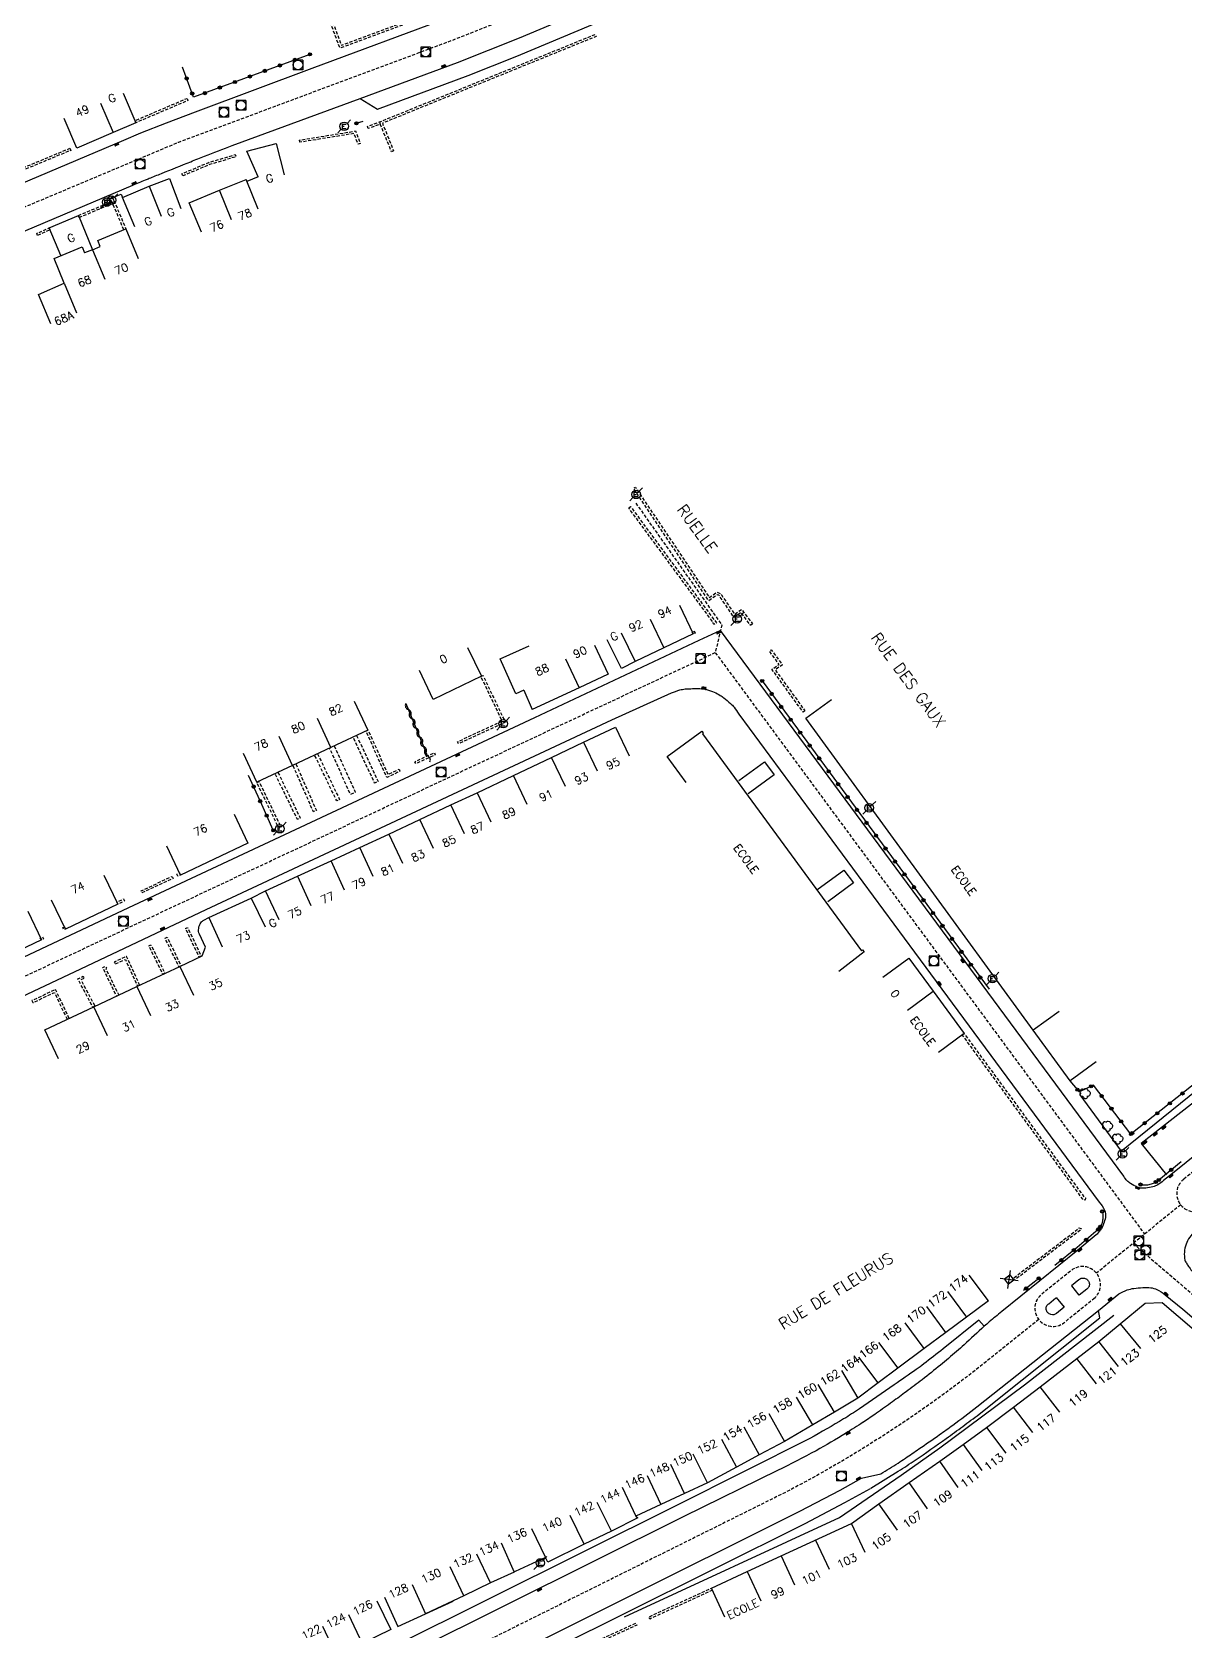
# Model space of a CAD drawing. Header units: millimetres. Extents: x 161000 to 162001, y 120999 to 122000.
# Drawn here: x 161499.4 to 161679.6, y 121520.2 to 121769.9 of the extents above; entities that cross this region are included whole.
import ezdxf
from ezdxf.enums import TextEntityAlignment as Align

# ---------------------------------------------------------------- set-up
doc = ezdxf.new("R2010")
doc.units = ezdxf.units.MM
doc.linetypes.add('DASHED', pattern=[0.75, 0.5, -0.25])
doc.layers.get('0').update_dxf_attribs({"linetype": 'CONTINUOUS'})
for name, color, linetype in [('W0001', 6, 'DASHED'), ('W0008', 7, 'CONTINUOUS'), ('W0017', 7, 'CONTINUOUS'), ('W0100', 7, 'CONTINUOUS'), ('W0112', 1, 'DASHED'), ('W0300', 7, 'CONTINUOUS'), ('W0310', 3, 'CONTINUOUS'), ('W0322', 7, 'CONTINUOUS'), ('W0400', 7, 'CONTINUOUS'), ('W0420', 7, 'CONTINUOUS'), ('W0471', 7, 'CONTINUOUS'), ('W0989', 7, 'CONTINUOUS'), ('W0991', 7, 'CONTINUOUS'), ('W1102', 7, 'CONTINUOUS')]:
    doc.layers.add(name, color=color, linetype=linetype)
doc.styles.get("Standard").update_dxf_attribs({"font": 'romans.shx', "width": 0.85})

# ---------------------------------------------------------------- blocks, each defined once
blk = doc.blocks.new('t991o')
at = {"color": 0, "linetype": 'Continuous'}
for p, q in [((-1, 1), (1, -1)), ((-1, -1), (1, 1))]:
    blk.add_line(p, q, dxfattribs=at)
blk = doc.blocks.new('t322o')
at = {"color": 0, "linetype": 'Continuous'}
for radius in [0.25, 0.15]:
    blk.add_circle((0, 0), radius, dxfattribs=at)
blk = doc.blocks.new('t310o')
at = {"color": 0, "linetype": 'Continuous'}
for centre, start, end in [((-0.5, 0.38), 216.8699, 323.1304), ((0.5, -0.37), 36.8699, 143.1303)]:
    blk.add_arc(centre, 0.625, start, end, dxfattribs=at)
blk = doc.blocks.new('T400')
for p, q in [((-0.15, 0.3), (0.15, 0.3)), ((-0.15, -0.25), (-0.15, 0.3)), ((-0.15, 0.15), (0.15, 0.15)), ((-0.15, 0), (0.15, 0)), ((0.15, 0.3), (0.15, -0.25)), ((-0.15, -0.15), (0.15, -0.15)), ((-0.15, -0.25), (-0.15, -0.3)), ((-0.15, -0.3), (0.15, -0.3)), ((0.15, -0.3), (0.15, -0.25))]:
    blk.add_line(p, q)
blk = doc.blocks.new('T420')
for p, q in [((0.75, 0.75), (-0.75, 0.75)), ((-0.75, 0.75), (-0.75, -0.75)), ((0.75, 0.75), (0.75, -0.75)), ((0.75, -0.75), (-0.75, -0.75))]:
    blk.add_line(p, q)
blk.add_ellipse((0, 0), major_axis=(-0.53, 0.53), ratio=1, start_param=3.926991, end_param=10.210176)
blk = doc.blocks.new('T471')
for p, q in [((-0.333334, 0.333334), (-0.333334, -0.333334)), ((-0.333334, 0.333334), (0.333334, 0.333334)), ((-0.333334, 0), (0, 0)), ((0.500001, 0.500001), (1.000002, 1.000002)), ((-0.500001, -0.500001), (-1.000002, -1.000002)), ((-0.333334, -0.333334), (0.333334, -0.333334))]:
    blk.add_line(p, q)
blk.add_ellipse((0, 0), major_axis=(0.471405, 0.471405), ratio=1, start_param=5.4977871438, end_param=11.780972451)
blk = doc.blocks.new('T300')
for p, q in [((-0.8, 0.51), (-0.86, 0.34)), ((-0.86, 0.34), (-0.86, 0.17)), ((-0.86, 0.17), (-0.74, 0.06)), ((-0.69, 0.63), (-0.8, 0.51)), ((-0.8, -0.06), (-0.74, 0.06)), ((-0.74, 0.06), (-0.69, 0.11)), ((-0.57, 0.69), (-0.69, 0.63)), ((-0.46, 0.69), (-0.57, 0.69)), ((-0.29, 0.63), (-0.46, 0.69)), ((-0.29, 0.63), (-0.17, 0.74)), ((-0.23, 0.57), (-0.29, 0.63)), ((-0.17, 0.74), (-0.06, 0.8)), ((-0.06, 0.8), (0.06, 0.8)), ((0.06, 0.8), (0.23, 0.74)), ((0.23, 0.74), (0.34, 0.63)), ((0.34, 0.63), (0.4, 0.51)), ((0.46, 0.46), (0.34, 0.46)), ((0.4, 0.51), (0.4, 0.46)), ((0.57, 0.4), (0.46, 0.46)), ((0.57, 0.4), (0.69, 0.29)), ((0.69, 0.29), (0.74, 0.17)), ((0.74, 0.06), (0.69, -0.17)), ((0.74, 0.17), (0.74, 0.06)), ((-0.8, -0.17), (-0.8, -0.06)), ((-0.8, -0.23), (-0.8, -0.17)), ((-0.74, -0.34), (-0.8, -0.23)), ((-0.69, -0.4), (-0.74, -0.34)), ((-0.51, -0.46), (-0.69, -0.4)), ((-0.4, -0.46), (-0.51, -0.46)), ((-0.4, -0.46), (-0.34, -0.46)), ((-0.34, -0.46), (-0.34, -0.4)), ((-0.34, -0.51), (-0.34, -0.46)), ((-0.29, -0.63), (-0.34, -0.51)), ((-0.17, -0.74), (-0.29, -0.63)), ((-0.06, -0.8), (-0.17, -0.74)), ((0.06, -0.8), (-0.06, -0.8)), ((0.17, -0.74), (0.06, -0.8)), ((0.23, -0.69), (0.17, -0.74)), ((0.29, -0.46), (0.23, -0.46)), ((0.29, -0.63), (0.23, -0.69)), ((0.46, -0.4), (0.29, -0.46)), ((0.34, -0.51), (0.29, -0.63)), ((0.34, -0.51), (0.34, -0.46)), ((0.57, -0.34), (0.46, -0.4)), ((0.63, -0.29), (0.57, -0.34)), ((0.69, -0.17), (0.63, -0.29))]:
    blk.add_line(p, q)

msp = doc.modelspace()

# ---------------------------------------------------------------- linework, layer by layer
at = {"layer": 'W0001', "flags": 128}
for points in [[(162000, 121831.36), (161997.69, 121834.42), (161989.23, 121844.85), (161933.13, 121907.67), (161876.51, 121970.45, 0.327591), (161855.14, 121974.87, 0.009926), (161850.74, 121972.75), (161817.65, 121950.24, 0.047054), (161800.87, 121936.36), (161710.29, 121849.38), (161690.75, 121830.46, -0.075916), (161659.08, 121807.96), (161573.97, 121772.13), (161565.33, 121768.72), (161522.32, 121752.7), (161469.41, 121730.45), (161460.15, 121726.29), (161432.13, 121712.78, 0.063652), (161417.5, 121703.28), (161383.38, 121674.56), (161373.12, 121665.53)], [(161433.49, 121588.23), (161463.29, 121605.22, -0.022264), (161478.61, 121613.25), (161557.17, 121650.08), (161598.14, 121669.26), (161606.17, 121673.02)], [(161656.71, 121568.88), (161648.98, 121562.67, -0.048267), (161617.63, 121542.13), (161512.21, 121489.68, 0.09365), (161496.62, 121477.86), (161479.56, 121458.8)]]:
    msp.add_lwpolyline(points, format="xyb", dxfattribs=at)
for points in [[(161593.76, 121696.37), (161605.75, 121679.38), (161607.19, 121677.35), (161606.17, 121673.02), (161612.06, 121665.05), (161673.24, 121582.21)], [(161678.88, 121586.79), (161678.65, 121586.6), (161665.73, 121576.12)], [(161671.44, 121580.75), (161730.51, 121530.37)]]:
    msp.add_lwpolyline(points, dxfattribs=at)
for points in [[(161679.35, 121590.77, 1.008254), (161682.86, 121586.34), (161687.51, 121590.09, 1.006964), (161684.01, 121594.51)], [(161665.31, 121572.14, 0.991638), (161661.82, 121576.56), (161657.16, 121572.83, 0.986563), (161660.63, 121568.37)]]:
    msp.add_lwpolyline(points, format="xyb", close=True, dxfattribs=at)
at = {"layer": 'W0008', "flags": 128}
for points in [[(161375.36, 121662.85), (161419.09, 121700.06), (161423.65, 121703.86), (161428.04, 121706.61), (161433.83, 121709.71), (161437.95, 121711.75), (161447.97, 121716.56), (161461.64, 121723.15), (161465.98, 121725.16), (161469.05, 121726.5), (161515.16, 121746.01, -0.000803), (161517.16, 121746.85, -0.002711), (161517.75, 121747.09, -0.000091), (161519.64, 121747.85, -0.000037), (161524.24, 121749.69, -0.003315), (161526.4, 121750.55, -0.001671), (161530.72, 121752.2), (161550.7, 121759.56), (161565.89, 121765.2), (161575.61, 121769.02), (161625.54, 121790.01), (161660, 121804.54), (161663.26, 121806.15)], [(161564.78, 121772.24), (161543.16, 121764.22), (161524.9, 121757.42), (161520.4, 121755.71), (161516.4, 121754.14), (161513.72, 121753.01), (161469.77, 121734.4), (161465.24, 121732.43), (161462.16, 121731.07), (161458.67, 121729.42), (161445.97, 121723.32), (161430.43, 121715.86, 0.004328), (161427.93, 121714.54, 0.008154), (161426.62, 121713.8, 0.000729), (161422.96, 121711.67, 0.009493), (161422.68, 121711.5, 0.011783), (161422.4, 121711.31, 0.000976), (161419.08, 121708.95, 0.010407), (161417.98, 121708.14, 0.005411), (161415.92, 121706.5), (161397.05, 121690.59)], [(161710.13, 121617.86), (161677.61, 121591.7), (161676.19, 121590.57, -0.053053), (161675.31, 121589.92, -0.07024), (161674.54, 121589.6, -0.030979), (161673.42, 121589.39, -0.058695), (161672.82, 121589.39, -0.069872), (161672.12, 121589.56, -0.041129), (161671.03, 121590.12, -0.066953), (161670.53, 121590.52, -0.047689), (161669.98, 121591.24), (161606.98, 121676.48), (161603.58, 121674.91), (161577.94, 121662.86), (161514.52, 121633.19), (161477.91, 121615.91, 0.002437)], [(161479.31, 121610.59), (161507.04, 121623.65), (161526.66, 121632.91), (161590.02, 121662.51), (161599.33, 121666.72, -0.0309), (161600.64, 121667.19, -0.050129), (161601.49, 121667.34, -0.02661), (161603.74, 121667.4, -0.056641), (161604.79, 121667.25, -0.035785), (161606.02, 121666.83, -0.044152), (161606.95, 121666.34, -0.024434), (161607.5, 121665.95, -0.012106), (161608.55, 121665.08, -0.046202), (161609.11, 121664.48, -0.02954), (161609.84, 121663.43), (161637.29, 121626.24), (161666.15, 121587.19, -0.102933), (161666.99, 121585.94, -0.140607), (161667.11, 121584.83, -0.038053), (161666.84, 121583.8, -0.04915), (161666.5, 121583.05, -0.049754), (161666.18, 121582.6, -0.039198), (161665.68, 121582.11), (161662.83, 121579.73), (161650.93, 121570.12, 0.003925), (161648.98, 121568.51, 0.00948), (161648.2, 121567.83, 0.003286), (161645.05, 121564.93, -0.008956), (161643.88, 121563.88, -0.007648), (161641.36, 121561.76, -0.006864), (161638.48, 121559.48, -0.003282), (161636.01, 121557.6, -0.003834), (161633.86, 121556.02, -0.004353), (161631.36, 121554.24, -0.005541), (161629.37, 121552.88, -0.006596), (161629.28, 121552.82, -0.000211), (161626.54, 121551.1, -0.015803), (161621.91, 121548.39, -0.012557), (161615.89, 121545.31), (161601.26, 121538.12), (161530.93, 121503.06)], [(161755.82, 121641.18), (161750.4, 121642.36, 0.005702), (161748.36, 121642, 0.017811), (161747.72, 121641.86, 0.005183), (161741.71, 121640.22, 0.01571), (161739.76, 121639.6, 0.008357), (161736.83, 121638.5, 0.014146), (161735.13, 121637.78, 0.0062), (161734.28, 121637.38, 0.001285), (161730.21, 121635.38), (161727.68, 121634.02), (161724.11, 121638.69), (161694.83, 121615.52), (161669.64, 121595.19)], [(161681.12, 121582.64, 0.065705), (161680.29, 121581.72, 0.065705), (161679.72, 121580.62, 0.066853), (161679.46, 121579.38, 0.066853), (161679.53, 121578.12, 0.01776), (161679.85, 121577.57, 0.01776), (161680.2, 121577.04, 0.026501), (161680.8, 121576.29, 0.026501), (161681.47, 121575.62), (161710.56, 121550.89), (161726.98, 121536.95)], [(161561.06, 121509.86), (161619.38, 121538.95), (161625.69, 121542.24), (161629.03, 121544.08), (161632.03, 121544.77, 0.003618), (161634.72, 121546.46, 0.008326), (161635.88, 121547.23, 0.000424), (161637.97, 121548.66, 0.000272), (161641.22, 121550.9, 0.0087), (161643.29, 121552.39, 0.004736), (161647.03, 121555.22), (161666.02, 121570.31), (161669.2, 121572.9, -0.036974), (161670.52, 121573.49, -0.050866), (161671.55, 121573.74, -0.025526), (161672.97, 121573.86, -0.029458), (161674.2, 121573.83, -0.094249), (161675.15, 121573.57, -0.059802), (161676.44, 121572.73), (161679.2, 121570.49), (161722.31, 121533.79)]]:
    msp.add_lwpolyline(points, format="xyb", dxfattribs=at)
for points in [[(161512.23, 121743.63), (161512.08, 121744.09), (161513.36, 121744.59), (161513.57, 121744.1)], [(161609.83, 121653.05), (161613.86, 121655.96), (161615.36, 121653.95), (161611.29, 121650.99)], [(161622.04, 121635.97), (161626.28, 121639.06), (161627.76, 121637.06), (161623.77, 121634.11)], [(161625.57, 121537.97), (161635.21, 121544.56), (161641.28, 121548.82), (161654.5, 121558.65), (161668.45, 121569.55)], [(161591.98, 121522.46), (161625.57, 121537.97)]]:
    msp.add_lwpolyline(points, dxfattribs=at)
at = {"layer": 'W0017', "flags": 128}
for points in [[(161550.7, 121759.56), (161553.41, 121757.88), (161567.55, 121763.16), (161575.15, 121766.18), (161626.32, 121787.62), (161659.39, 121801.61), (161660, 121804.54)], [(161724.29, 121636.69), (161701.31, 121618.71), (161672.7, 121596.35), (161676.67, 121591.48)], [(161669.63, 121595.16), (161663.16, 121603.97)], [(161620.93, 121550.29), (161600.24, 121539.89), (161555.81, 121517.78), (161530.5, 121505.17)], [(161561.75, 121507.91), (161591.78, 121522.84), (161620.24, 121537.03), (161620.24, 121537.03), (161626.42, 121540.28), (161630.4, 121542.5)]]:
    msp.add_lwpolyline(points, dxfattribs=at)
for points in [[(161661.82, 121574.19), (161662.98, 121575.12, -0.132445), (161663.47, 121575.34, -0.140248), (161663.98, 121575.28, -0.118015), (161664.39, 121574.98, -0.123481), (161664.6, 121574.55, -0.156463), (161664.56, 121574.04, -0.14418), (161664.2, 121573.62), (161663.03, 121572.68), (161661.86, 121574.12)], [(161630.49, 121542.53), (161634.76, 121545.19, 0.010311), (161637.42, 121546.93, 0.005544), (161642.26, 121550.31, 0.003889), (161644.84, 121552.19, 0.003889), (161647.39, 121554.1), (161654.11, 121559.44), (161666.26, 121569.15), (161666.02, 121570.31)], [(161659.45, 121572.29), (161660.68, 121570.78), (161659.49, 121569.83, -0.112262), (161659.06, 121569.63, -0.117505), (161658.62, 121569.65, -0.134342), (161658.12, 121569.94, -0.140318), (161657.86, 121570.42, -0.158211), (161657.91, 121570.93, -0.14348), (161658.27, 121571.35), (161659.38, 121572.24)], [(161648.2, 121567.83), (161647.37, 121568.77), (161641.79, 121564.3, -0.0037), (161638.74, 121561.94, -0.009874), (161637.57, 121561.08, -0.001351), (161634.14, 121558.69, -0.000854), (161628.7, 121554.94, -0.015981), (161626.23, 121553.35, -0.00768), (161620.93, 121550.29)]]:
    msp.add_lwpolyline(points, format="xyb", dxfattribs=at)
at = {"layer": 'W0100'}
for p, q in [((161513.69, 121760.38), (161515.67, 121755.78)), ((161506.41, 121751.81), (161504.44, 121756.41)), ((161515.67, 121755.78), (161512.1, 121754.25)), ((161512.1, 121754.25), (161506.41, 121751.81)), ((161533, 121751.33), (161537.58, 121752.51)), ((161537.58, 121752.51), (161538.82, 121747.66)), ((161534.75, 121747.31), (161533, 121751.33)), ((161534.75, 121747.31), (161533, 121746.6)), ((161513.57, 121744.1), (161517.72, 121745.84)), ((161517.72, 121745.84), (161520.89, 121747.06)), ((161520.89, 121747.06), (161522.69, 121742.39)), ((161523.98, 121743.28), (161528.74, 121745.26)), ((161528.74, 121745.26), (161532.88, 121746.9)), ((161534.76, 121742.27), (161532.88, 121746.9)), ((161515.5, 121739.49), (161513.57, 121744.1)), ((161525.9, 121738.66), (161523.98, 121743.28)), ((161502.12, 121739.37), (161506.67, 121741.28)), ((161506.67, 121741.28), (161508.88, 121735.94)), ((161503.94, 121735.02), (161502.12, 121739.37)), ((161509.72, 121737.38), (161514.09, 121739.18)), ((161510.1, 121736.45), (161509.72, 121737.38)), ((161514.09, 121739.18), (161516, 121734.56)), ((161502.88, 121734.58), (161507.26, 121736.37)), ((161507.26, 121736.37), (161507.64, 121735.44)), ((161508.88, 121735.94), (161507.64, 121735.44)), ((161508.88, 121735.94), (161510.1, 121736.45)), ((161504.47, 121730.7), (161502.88, 121734.58)), ((161500.42, 121728.97), (161504.47, 121730.7)), ((161502.38, 121724.38), (161500.42, 121728.97)), ((161600.58, 121680.45), (161602.73, 121675.93)), ((161591.5, 121670.55), (161589.29, 121675.03)), ((161602.73, 121675.93), (161598.14, 121673.75)), ((161567.47, 121673.83), (161569.63, 121669.32)), ((161572.55, 121672.03), (161577.11, 121674.1)), ((161587.32, 121674.19), (161589.44, 121669.66)), ((161598.14, 121673.75), (161593.66, 121671.62)), ((161562.12, 121665.72), (161559.96, 121670.23)), ((161575.03, 121666.58), (161572.55, 121672.03)), ((161593.66, 121671.62), (161591.5, 121670.55)), ((161569.63, 121669.32), (161562.12, 121665.72)), ((161584.89, 121667.53), (161577.56, 121664.12)), ((161589.44, 121669.66), (161584.89, 121667.53)), ((161549.76, 121665.44), (161551.89, 121660.91)), ((161576.28, 121667.18), (161575.03, 121666.58)), ((161576.28, 121667.18), (161577.56, 121664.12)), ((161620.3, 121662.76), (161624.34, 121665.71)), ((161655.84, 121614.04), (161620.3, 121662.76)), ((161551.89, 121660.91), (161546.13, 121658.21)), ((161585.57, 121659.05), (161590.57, 121661.4)), ((161590.57, 121661.4), (161592.7, 121656.88)), ((161598.68, 121656.79), (161604.08, 121660.75)), ((161604.08, 121660.75), (161604.28, 121660.47)), ((161604.28, 121660.47), (161604.19, 121660.35)), ((161604.19, 121660.35), (161629.03, 121626.47)), ((161546.13, 121658.21), (161540.15, 121655.39)), ((161580.6, 121656.64), (161585.57, 121659.05)), ((161534.58, 121652.77), (161532.45, 121657.29)), ((161540.15, 121655.39), (161534.58, 121652.77)), ((161574.63, 121653.81), (161580.6, 121656.64)), ((161601.64, 121652.76), (161598.68, 121656.79)), ((161568.98, 121651.12), (161574.63, 121653.81)), ((161564.88, 121649.24), (161568.98, 121651.12)), ((161531.01, 121647.8), (161533.15, 121643.28)), ((161560.04, 121646.97), (161564.88, 121649.24)), ((161555.18, 121644.69), (161560.04, 121646.97)), ((161522.61, 121638.29), (161520.48, 121642.81)), ((161533.15, 121643.28), (161522.61, 121638.29)), ((161546.15, 121640.48), (161550.63, 121642.57)), ((161550.63, 121642.57), (161555.18, 121644.69)), ((161540.9, 121638.09), (161546.15, 121640.48)), ((161510.67, 121638.26), (161512.82, 121633.74)), ((161535.9, 121635.8), (161540.9, 121638.09)), ((161533.67, 121634.69), (161535.9, 121635.8)), ((161498.77, 121632.67), (161500.9, 121628.15)), ((161504.65, 121629.85), (161502.5, 121634.37)), ((161512.82, 121633.74), (161504.65, 121629.85)), ((161527.04, 121631.65), (161533.67, 121634.69)), ((161500.9, 121628.15), (161496.1, 121625.89)), ((161522.54, 121624.03), (161526.02, 121625.68)), ((161526.02, 121625.68), (161526.53, 121627.01)), ((161629.41, 121626.32), (161625.48, 121623.23)), ((161629.03, 121626.47), (161629.19, 121626.6)), ((161629.19, 121626.6), (161629.41, 121626.32)), ((161632.37, 121622.35), (161636.39, 121625.32)), ((161636.39, 121625.32), (161640.22, 121620.13)), ((161515.8, 121620.86), (161522.54, 121624.03)), ((161509.07, 121617.72), (161515.8, 121620.86)), ((161640.22, 121620.13), (161645.04, 121613.55)), ((161501.44, 121614.11), (161509.07, 121617.72)), ((161659.88, 121616.99), (161655.84, 121614.04)), ((161503.58, 121609.59), (161501.44, 121614.11)), ((161645.04, 121613.55), (161641.04, 121610.6)), ((161661.63, 121606.14), (161655.84, 121614.04)), ((161665.66, 121609.1), (161661.63, 121606.14)), ((161648.84, 121571.8), (161645.85, 121575.81)), ((161651.35, 121575.21), (161652.18, 121575.84)), ((161651.97, 121574.38), (161651.35, 121575.21)), ((161652.81, 121575.01), (161651.97, 121574.38)), ((161652.18, 121575.84), (161652.81, 121575.01)), ((161648.84, 121571.8), (161645.42, 121569.25)), ((161669.41, 121568.19), (161673.34, 121571.44)), ((161673.34, 121571.44), (161676.01, 121571.53)), ((161676.01, 121571.53), (161683.11, 121565.42)), ((161645.42, 121569.25), (161642.21, 121566.87)), ((161666.07, 121565.44), (161669.41, 121568.19)), ((161642.21, 121566.87), (161638.81, 121564.36)), ((161662.65, 121562.8), (161666.07, 121565.44)), ((161638.81, 121564.36), (161634.69, 121561.28)), ((161656.93, 121558.37), (161662.65, 121562.8)), ((161634.69, 121561.28), (161631.6, 121558.98)), ((161631.6, 121558.98), (161628.44, 121556.61)), ((161652.76, 121555.2), (161656.93, 121558.37)), ((161628.46, 121556.61), (161624.78, 121554.43)), ((161648.55, 121552.02), (161652.76, 121555.2)), ((161621.39, 121552.43), (161616.98, 121549.83)), ((161624.78, 121554.43), (161621.39, 121552.43)), ((161644.91, 121549.35), (161648.55, 121552.02)), ((161613.02, 121547.72), (161609.5, 121545.81)), ((161616.98, 121549.83), (161613.02, 121547.72)), ((161641.24, 121546.73), (161644.91, 121549.35)), ((161609.5, 121545.81), (161604.98, 121543.38)), ((161636.45, 121543.4), (161641.24, 121546.73)), ((161604.98, 121543.38), (161601.34, 121541.69)), ((161631.73, 121540.07), (161636.45, 121543.4)), ((161597.66, 121540), (161593.75, 121538.15)), ((161601.34, 121541.69), (161597.66, 121540)), ((161627.48, 121537.03), (161631.73, 121540.07)), ((161594.08, 121537.93), (161589.94, 121535.81)), ((161593.75, 121538.15), (161594.08, 121537.93)), ((161589.94, 121535.81), (161585.7, 121533.79)), ((161616.48, 121531.96), (161627.48, 121537.03)), ((161585.7, 121533.79), (161580.04, 121530.98)), ((161579.66, 121531.73), (161574.92, 121529.51)), ((161580.04, 121530.98), (161579.66, 121531.73)), ((161611.18, 121529.51), (161616.48, 121531.96)), ((161571.06, 121527.73), (161566.88, 121525.71)), ((161574.74, 121529.44), (161571.06, 121527.73)), ((161574.92, 121529.51), (161574.74, 121529.44)), ((161605.6, 121526.94), (161611.18, 121529.51)), ((161553.32, 121524.96), (161555.5, 121520.46)), ((161554.5, 121525.51), (161556.57, 121520.96)), ((161566.88, 121525.71), (161560.89, 121522.93)), ((161607.69, 121522.4), (161605.6, 121526.94)), ((161556.57, 121520.96), (161560.89, 121522.93)), ((161560.89, 121522.93), (161565.21, 121524.89)), ((161555.5, 121520.46), (161551.02, 121518.29))]:
    msp.add_line(p, q, dxfattribs=at)
at = {"layer": 'W0100', "flags": 128}
msp.add_lwpolyline([(161526.53, 121627.01), (161525.58, 121629.06, -0.05109), (161525.45, 121629.46, -0.076805), (161525.44, 121629.74, -0.024286), (161525.51, 121630.18, -0.044928), (161525.58, 121630.41, -0.038831), (161525.71, 121630.66, -0.028798), (161525.93, 121630.98, -0.058634), (161526.05, 121631.1, -0.034781), (161526.28, 121631.26), (161526.28, 121631.26), (161527.04, 121631.65), (161529.12, 121627.1)], format="xyb", dxfattribs=at)
at = {"layer": 'W0112'}
for p, q in [((161506.67, 121741.28), (161512.23, 121743.63)), ((161512.04, 121743.17), (161506.81, 121740.95)), ((161513.78, 121739.05), (161512.04, 121743.17)), ((161512.23, 121743.63), (161514.09, 121739.18)), ((161506.81, 121740.95), (161506.67, 121741.28))]:
    msp.add_line(p, q, dxfattribs=at)
at = {"layer": 'W0112', "flags": 128}
for points in [[(161624.06, 121798.98), (161624.2, 121798.66), (161579.62, 121779.89), (161573.92, 121777.57), (161563.4, 121773.3), (161547.55, 121767.41), (161545.81, 121772.09), (161546.14, 121772.22), (161547.76, 121767.86), (161563.27, 121773.63), (161573.79, 121777.89), (161579.49, 121780.22)], [(161555.92, 121751.39), (161555.59, 121751.25), (161553.71, 121755.89), (161587.43, 121769.57), (161587.56, 121769.24), (161554.17, 121755.69)], [(161523.65, 121759.57), (161523.79, 121759.24), (161515.67, 121755.78), (161515.53, 121756.11)], [(161551.94, 121754.86), (161551.82, 121755.2), (161553.71, 121755.89), (161553.83, 121755.55)], [(161541.27, 121752.71), (161541.21, 121753.06), (161549.97, 121754.48), (161550.72, 121752.52), (161550.39, 121752.4), (161549.74, 121754.09)], [(161505.36, 121751.78), (161505.5, 121751.46), (161491.41, 121745.62), (161491.28, 121745.94)], [(161522.98, 121747.47), (161522.85, 121747.8), (161527.04, 121749.57), (161531.19, 121750.8), (161531.3, 121750.46), (161527.16, 121749.23)], [(161500.3, 121738.17), (161500.16, 121738.49), (161502.12, 121739.37), (161502.26, 121739.05)], [(161611.99, 121677.5), (161611.7, 121677.28), (161610.19, 121679.29), (161609.1, 121678.54), (161606.85, 121681.83), (161606.73, 121681.97), (161606.49, 121682.07), (161605.15, 121681.12), (161593.4, 121698.68), (161593.7, 121698.87), (161605.24, 121681.62), (161606.44, 121682.47), (161606.93, 121682.27), (161607.13, 121682.05), (161609.19, 121679.03), (161610.27, 121679.78)], [(161592.65, 121695.61), (161592.94, 121695.83), (161606.35, 121677.65), (161605.97, 121677.42), (161605.79, 121677.72), (161605.84, 121677.75)], [(161602.88, 121676.4), (161603.03, 121676.08), (161602.73, 121675.93), (161602.57, 121676.25)], [(161620.19, 121663.92), (161619.9, 121663.71), (161615.03, 121670.41), (161616.15, 121671.19), (161614.64, 121673.25), (161614.93, 121673.46), (161616.65, 121671.11), (161615.53, 121670.33)], [(161569.56, 121669.29), (161569.88, 121669.45), (161573.36, 121662.16), (161566.06, 121658.77), (161565.91, 121659.1), (161572.89, 121662.33)], [(161556.77, 121654.82), (161556.92, 121654.49), (161554.87, 121653.54), (161551.59, 121660.78), (161551.91, 121660.93), (161555.04, 121654.01)], [(161562.29, 121657.39), (161562.44, 121657.07), (161559.39, 121655.66), (161559.24, 121655.98)], [(161534.55, 121652.75), (161534.87, 121652.91), (161538.3, 121645.8), (161537.98, 121645.65)], [(161521.34, 121638.08), (161521.49, 121637.76), (161516.61, 121635.5), (161516.46, 121635.82)], [(161522.46, 121638.61), (161522.61, 121638.29), (161522.23, 121638.1), (161522.07, 121638.42)], [(161513.74, 121634.57), (161513.89, 121634.24), (161512.82, 121633.74), (161512.67, 121634.06)], [(161504.52, 121630.18), (161504.65, 121629.85), (161504.37, 121629.74), (161504.24, 121630.07)], [(161525.87, 121625.64), (161525.55, 121625.48), (161523.42, 121629.93), (161523.74, 121630.09)], [(161501.06, 121628.64), (161501.24, 121628.33), (161500.9, 121628.15), (161500.73, 121628.46)], [(161520.2, 121622.94), (161519.88, 121622.78), (161517.7, 121627.22), (161518.02, 121627.38)], [(161522.71, 121624.12), (161522.39, 121623.96), (161520.23, 121628.41), (161520.55, 121628.56)], [(161509.27, 121617.79), (161508.96, 121617.62), (161506.6, 121622.06), (161507.44, 121622.47), (161507.6, 121622.15), (161507.08, 121621.9)], [(161512.98, 121619.51), (161512.66, 121619.35), (161510.48, 121623.86), (161510.91, 121624.06), (161511.07, 121623.74), (161510.95, 121623.69)], [(161644.75, 121613.34), (161645.04, 121613.55), (161663.86, 121587.91), (161664, 121587.87), (161663.95, 121587.54), (161663.6, 121587.59), (161663.61, 121587.65)], [(161662.98, 121583.17), (161663.33, 121583.1), (161663.26, 121582.77), (161663.13, 121582.78), (161652.88, 121575), (161652.67, 121575.28), (161662.97, 121583.11)], [(161583.54, 121516.38), (161583.39, 121516.7), (161593.76, 121521.48), (161593.9, 121521.16)]]:
    msp.add_lwpolyline(points, close=True, dxfattribs=at)
for points in [[(161550.14, 121660.09), (161553.51, 121652.9), (161552.96, 121652.64), (161549.59, 121659.84)], [(161546.65, 121658.46), (161549.93, 121651.21), (161549.19, 121650.88), (161545.92, 121658.11)], [(161540.65, 121655.63), (161543.85, 121648.37), (161543.39, 121648.17), (161540.2, 121655.42)], [(161544.04, 121657.23), (161547.48, 121650.08), (161547.03, 121649.87), (161543.59, 121657.01)], [(161537.85, 121654.31), (161541.33, 121647.19), (161540.89, 121646.97), (161537.4, 121654.1)], [(161516.25, 121621.07), (161514.2, 121625.57), (161512.27, 121624.69), (161512.42, 121624.37), (161514.03, 121625.1), (161515.93, 121620.92)], [(161505.24, 121615.9), (161503.12, 121620.41), (161499.43, 121618.68), (161499.58, 121618.36), (161502.95, 121619.94), (161504.91, 121615.75)], [(161605.75, 121526.62), (161595.95, 121522.1), (161595.81, 121522.43), (161605.6, 121526.94)]]:
    msp.add_lwpolyline(points, dxfattribs=at)
at = {"layer": 'W0310', "flags": 128}
msp.add_lwpolyline([(161561.2, 121656.9), (161560.15, 121659.46), (161557.87, 121665.01)], dxfattribs=at)
at = {"layer": 'W0322'}
msp.add_line((161656.7, 121575.3), (161654.32, 121573.39), dxfattribs=at)
at = {"layer": 'W0322', "flags": 128}
for points in [[(161542.85, 121766.45), (161524.68, 121759.75), (161522.95, 121764.44)], [(161550.11, 121755.68), (161551.17, 121756.03)], [(161613.5, 121668.59), (161648.94, 121620.46)], [(161537.13, 121645.27), (161535.32, 121649.29), (161533.26, 121653.85)], [(161671.11, 121597.84), (161665.25, 121605.46), (161663.05, 121604.42), (161661.63, 121606.14)], [(161683.09, 121607.27), (161671.11, 121597.84)], [(161675.47, 121590.67), (161678.97, 121593.55)], [(161666, 121582.94), (161662.73, 121580.14), (161659.23, 121577.31)]]:
    msp.add_lwpolyline(points, dxfattribs=at)
for points in [[(161672.6, 121589.95, 0.052973), (161673.36, 121589.89, 0.052973), (161674.12, 121590, 0.052577), (161674.83, 121590.26, 0.052577), (161675.47, 121590.67)], [(161666.62, 121585.76, -0.066283), (161666.74, 121584.97, -0.066283), (161666.65, 121584.17, -0.057956), (161666.4, 121583.52, -0.057956), (161666, 121582.94)]]:
    msp.add_lwpolyline(points, format="xyb", dxfattribs=at)
at = {"layer": 'W1102'}
for p, q in [((161510.13, 121758.84), (161512.1, 121754.25)), ((161517.72, 121745.84), (161519.59, 121741.2)), ((161530.62, 121740.62), (161528.74, 121745.26)), ((161508.88, 121735.94), (161510.79, 121731.32)), ((161504.47, 121730.7), (161506.38, 121726.08)), ((161595.99, 121678.27), (161598.14, 121673.75)), ((161591.48, 121676.12), (161593.66, 121671.62)), ((161582.77, 121672.06), (161584.89, 121667.53)), ((161546.13, 121658.21), (161544.01, 121662.74)), ((161540.15, 121655.39), (161538.02, 121659.92)), ((161585.57, 121659.05), (161587.73, 121654.54)), ((161582.76, 121652.13), (161580.6, 121656.64)), ((161576.77, 121649.3), (161574.63, 121653.81)), ((161568.98, 121651.12), (161571.1, 121646.59)), ((161566.99, 121644.71), (161564.88, 121649.24)), ((161562.17, 121642.45), (161560.04, 121646.97)), ((161552.74, 121638.04), (161550.63, 121642.57)), ((161555.18, 121644.69), (161557.3, 121640.16)), ((161548.25, 121635.94), (161546.15, 121640.48)), ((161540.9, 121638.09), (161542.97, 121633.54)), ((161538.06, 121631.3), (161535.9, 121635.8)), ((161533.67, 121634.69), (161535.84, 121630.18)), ((161522.54, 121624.03), (161524.68, 121619.51)), ((161515.8, 121620.86), (161517.92, 121616.33)), ((161636.19, 121617.17), (161640.22, 121620.13)), ((161511.2, 121613.19), (161509.07, 121617.72)), ((161642.43, 121573.27), (161645.42, 121569.25)), ((161642.21, 121566.87), (161639.24, 121570.89)), ((161638.81, 121564.36), (161635.83, 121568.38)), ((161669.41, 121568.19), (161672.59, 121564.33)), ((161631.69, 121565.29), (161634.69, 121561.28)), ((161669.19, 121561.53), (161666.07, 121565.44)), ((161631.6, 121558.98), (161628.61, 121562.98)), ((161665.71, 121558.84), (161662.65, 121562.8)), ((161625.9, 121560.91), (161628.46, 121556.61)), ((161624.78, 121554.43), (161622.24, 121558.73)), ((161659.98, 121554.4), (161656.93, 121558.37)), ((161621.39, 121552.43), (161618.85, 121556.74)), ((161655.78, 121551.22), (161652.76, 121555.2)), ((161614.53, 121554.19), (161616.98, 121549.83)), ((161607.13, 121550.21), (161609.5, 121545.81)), ((161610.65, 121552.12), (161613.02, 121547.72)), ((161648.55, 121552.02), (161651.54, 121548.01)), ((161604.98, 121543.38), (161602.74, 121547.85)), ((161644.91, 121549.35), (161647.84, 121545.3)), ((161601.34, 121541.69), (161599.25, 121546.23)), ((161644.12, 121542.65), (161641.24, 121546.73)), ((161591.64, 121542.69), (161593.75, 121538.15)), ((161595.55, 121544.54), (161597.66, 121540)), ((161639.32, 121539.3), (161636.45, 121543.4)), ((161589.94, 121535.81), (161587.72, 121540.3)), ((161634.62, 121535.99), (161631.73, 121540.07)), ((161585.7, 121533.79), (161583.52, 121538.28)), ((161577.47, 121536.23), (161579.66, 121531.73)), ((161629.57, 121532.49), (161627.48, 121537.03)), ((161572.72, 121534.01), (161574.74, 121529.44)), ((161566.88, 121525.71), (161564.74, 121530.23)), ((161571.06, 121527.73), (161568.92, 121532.25)), ((161611.18, 121529.51), (161613.28, 121524.97)), ((161548.87, 121522.81), (161551.02, 121518.29)), ((161547.01, 121516.41), (161544.86, 121520.93))]:
    msp.add_line(p, q, dxfattribs=at)
at = {"layer": 'W1102', "flags": 128}
for points in [[(161621.85, 121534.44), (161623.94, 121529.9)], [(161616.48, 121531.96), (161618.57, 121527.42)], [(161558.82, 121527.48), (161560.89, 121522.93)]]:
    msp.add_lwpolyline(points, dxfattribs=at)

# ---------------------------------------------------------------- block references
at = {"layer": 'W0300'}
for p in [(161664, 121604.15), (161667.51, 121599.05), (161669.1, 121597.06)]:
    msp.add_blockref('T300', p, dxfattribs=at)
at = {"layer": 'W0310'}
for p, rotation in [((161558.22, 121664.14), 112.305270780241), ((161558.82, 121662.69), 112.305270780241), ((161559.41, 121661.25), 112.305270780241), ((161560.01, 121659.8), 112.305270780241), ((161560.6, 121658.35), 112.3052707801684), ((161561.2, 121656.9), 112.3052707801684)]:
    msp.add_blockref('t310o', p, dxfattribs=dict(at, rotation=rotation))
at = {"layer": 'W0322'}
for p, rotation in [((161538.16, 121764.72), 200.2427118326126), ((161540.5, 121765.59), 200.2427118326126), ((161542.85, 121766.45), 200.2427118326126), ((161523.59, 121762.69), 110.2427118325868), ((161531.12, 121762.13), 200.2427118326126), ((161533.47, 121762.99), 200.2427118326126), ((161535.81, 121763.86), 200.2427118326126), ((161524.46, 121760.34), 110.2427118325868), ((161526.43, 121760.4), 200.2427118326126), ((161528.78, 121761.26), 200.2427118326126), ((161550.11, 121755.68), 18.59843324323307), ((161613.5, 121668.59), 306.3643141502967), ((161614.98, 121666.57), 306.3643141502967), ((161616.46, 121664.56), 306.3643141502967), ((161617.95, 121662.55), 306.3643141502967), ((161619.43, 121660.53), 306.3643141502967), ((161620.91, 121658.52), 306.3643141502967), ((161622.39, 121656.51), 306.3643141502967), ((161623.88, 121654.49), 306.3643141502967), ((161534.05, 121652.1), 114.2968783922523), ((161625.36, 121652.48), 306.3643141502967), ((161535.08, 121649.83), 114.2968783922523), ((161626.84, 121650.47), 306.3643141502967), ((161536.1, 121647.55), 114.2968783923934), ((161628.32, 121648.46), 306.3643141502967), ((161537.13, 121645.27), 114.2968783923934), ((161629.8, 121646.44), 306.3643141502967), ((161631.29, 121644.43), 306.3643141502967), ((161632.77, 121642.42), 306.3643141502967), ((161634.25, 121640.4), 306.3643141502967), ((161635.73, 121638.39), 306.3643141502967), ((161637.22, 121636.38), 306.3643141502967), ((161638.7, 121634.36), 306.3643141502967), ((161640.18, 121632.35), 306.3643141502967), ((161641.66, 121630.34), 306.3643141502967), ((161643.15, 121628.32), 306.3643141502967), ((161644.63, 121626.31), 306.3643141502967), ((161646.11, 121624.3), 306.3643141502967), ((161647.59, 121622.28), 306.3643141502967), ((161662.76, 121604.77), 129.3017126566219), ((161664.9, 121605.3), 205.365314938644), ((161666.53, 121603.79), 127.5732794955927), ((161677.19, 121602.63), 218.1872903754561), ((161679.16, 121604.18), 218.1872903754561), ((161668.06, 121601.81), 127.5732794955927), ((161669.58, 121599.82), 127.5732794955927), ((161673.26, 121599.54), 218.1872903754561), ((161675.23, 121601.08), 218.1872903754561), ((161671.11, 121597.84), 127.5732794955927), ((161671.3, 121597.99), 218.1872903754561), ((161677.4, 121592.26), 39.52185166145478), ((161672.6, 121589.95), 349.8369889898612), ((161675.01, 121590.36), 29.4021607591737), ((161675.47, 121590.67), 39.52185166145478), ((161666.62, 121585.76), 286.096339719065), ((161666, 121582.94), 220.570103605269), ((161666.3, 121583.35), 238.8827428500021), ((161662.19, 121579.7), 218.850895549866), ((161664.1, 121581.31), 220.570103605269), ((161660.24, 121578.13), 218.850895549866), ((161656.7, 121575.3), 218.7314944125504), ((161654.75, 121573.73), 218.7314944125504)]:
    msp.add_blockref('t322o', p, dxfattribs=dict(at, rotation=rotation))
at = {"layer": 'W0400'}
for p, rotation in [((161563.75, 121764.59), 291.6082876959634), ((161512.63, 121752.4), 291.6698622835291), ((161515.42, 121746.29), 111.5790239856111), ((161606.7, 121676.18), 292.1695027045062), ((161604.42, 121667.49), 74.2313146699846), ((161565.9, 121657.02), 293.3634798845446), ((161517.8, 121634.51), 289.6524942809918), ((161519.86, 121629.92), 113.7231992135626), ((161644.86, 121624.89), 217.2099691407192), ((161641.16, 121621.3), 216.2644513434652), ((161674.9, 121597.82), 308.6661694100996), ((161676.23, 121598.85), 307.6543212068273), ((161673.25, 121596.51), 309.0005125417174), ((161677.35, 121591.3), 307.7117245520446), ((161672.16, 121589.42), 246.2386237717645), ((161663.1, 121579.75), 308.6553403972582), ((161676.62, 121572.81), 48.04798885082008), ((161667.89, 121572.06), 128.6148403534069), ((161626.89, 121551.14), 298.7955112719362), ((161628.57, 121544.01), 120.4094725976581), ((161578.68, 121526.69), 299.5400344286805)]:
    msp.add_blockref('T400', p, dxfattribs=dict(at, rotation=rotation))
at = {"layer": 'W0420'}
for p in [(161560.91, 121766.81), (161540.99, 121764.8), (161529.4, 121757.41), (161532.09, 121758.49), (161516.3, 121749.3), (161603.86, 121672.06), (161563.34, 121654.35), (161513.68, 121631.07), (161640.32, 121624.86), (161672.33, 121581.14), (161672.32, 121581.14), (161673.39, 121579.71), (161672.47, 121578.97), (161625.87, 121544.41)]:
    msp.add_blockref('T420', p, dxfattribs=at)
at = {"layer": 'W0471'}
for p in [(161548.2, 121755.21), (161511.1, 121743.36), (161511.85, 121743.68), (161593.8, 121697.73), (161609.6, 121678.28), (161573.04, 121661.92), (161630.23, 121648.79), (161538.15, 121645.52), (161649.49, 121622.11), (161669.8, 121594.76), (161578.84, 121530.86)]:
    msp.add_blockref('T471', p, dxfattribs=at)
at = {"layer": 'W0991', "extrusion": (0, 0, -1), "rotation": 52.90157842406771}
msp.add_blockref('t991o', (-161652.08, 121575.11), dxfattribs=at)

# ---------------------------------------------------------------- texts
at = {"layer": 'W0989'}
for s, rotation, p in [('RUELLE', 306.4487, (161603.36, 121692.38)), ('RUE DES GAUX', 306.4487, (161636.36, 121668.77)), ('RUE DE FLEURUS', 31.6634, (161625.02, 121573.35))]:
    msp.add_text(s, height=1.75, rotation=rotation, dxfattribs=at).set_placement(p, align=Align.MIDDLE)
at = {"layer": 'W0991'}
for s, rotation, p in [('G', 23.3055, (161511.91, 121759.61)), ('49', 23.3055, (161507.29, 121757.62)), ('G', 14.3584, (161536.53, 121747.08)), ('G', 21.0672, (161521.1, 121741.78)), ('78', 22.5437, (161532.69, 121741.45)), ('G', 22.6948, (161517.57, 121740.36)), ('76', 22.5437, (161528.28, 121739.65)), ('G', 22.7656, (161505.53, 121737.77)), ('70', 22.4483, (161513.4, 121732.94)), ('68', 22.1759, (161507.63, 121731.01)), ('68A', 23.0913, (161504.41, 121725.24)), ('94', 24.9406, (161598.29, 121679.36)), ('92', 24.9406, (161593.75, 121677.2)), ('G', 24.9406, (161590.37, 121675.57)), ('0', 25.6131, (161563.71, 121672.03)), ('90', 24.9406, (161585.04, 121673.12)), ('88', 24.9406, (161579.12, 121670.36)), ('82', 25.1417, (161546.89, 121664.09)), ('80', 25.1417, (161541.01, 121661.33)), ('78', 25.1417, (161535.23, 121658.6)), ('95', 25.2182, (161590.2, 121655.7)), ('93', 25.8509, (161585.27, 121653.34)), ('91', 25.3064, (161579.75, 121650.71)), ('89', 25.489, (161573.95, 121647.95)), ('76', 25.1417, (161525.74, 121645.31)), ('87', 24.616, (161569.01, 121645.64)), ('85', 25.141, (161564.59, 121643.58)), ('ECOLE', 306.2144, (161611, 121640.81)), ('81', 24.997, (161555.02, 121639.1)), ('83', 25.1501, (161559.74, 121641.31)), ('79', 25.0296, (161550.51, 121636.99)), ('ECOLE', 306.284, (161645, 121637.41)), ('74', 25.1417, (161506.59, 121636.31)), ('77', 24.4663, (161545.6, 121634.73)), ('75', 24.5452, (161540.48, 121632.4)), ('G', 26.6751, (161537.03, 121630.78)), ('73', 24.6117, (161532.44, 121628.62)), ('35', 25.4666, (161528.11, 121621.23)), ('0', 306.4673, (161634.28, 121619.75)), ('33', 25.1581, (161521.3, 121617.92)), ('31', 25.0843, (161514.56, 121614.77)), ('ECOLE', 306.2144, (161638.59, 121613.89)), ('29', 25.2944, (161507.39, 121611.39)), ('174', 36.6132, (161644.15, 121574.54)), ('172', 36.6132, (161640.83, 121572.07)), ('170', 36.6132, (161637.55, 121569.64)), ('168', 36.6132, (161633.75, 121566.83)), ('125', 37.6198, (161675.25, 121566.58)), ('166', 36.6132, (161630.15, 121564.14)), ('164', 36.6132, (161627.26, 121561.95)), ('123', 37.6198, (161670.92, 121562.96)), ('162', 30.51, (161624.07, 121559.82)), ('121', 37.6198, (161667.41, 121560.16)), ('160', 30.51, (161620.55, 121557.74)), ('119', 37.7711, (161662.85, 121556.63)), ('158', 30.51, (161616.65, 121555.44)), ('156', 30.51, (161612.64, 121553.19)), ('117', 37.242, (161657.87, 121552.8)), ('152', 24.5946, (161604.88, 121549)), ('154', 30.51, (161608.88, 121551.16)), ('115', 37.0945, (161653.67, 121549.62)), ('150', 24.5946, (161601.05, 121547.07)), ('113', 36.2181, (161649.69, 121546.65)), ('148', 24.5946, (161597.42, 121545.39)), ('111', 35.5238, (161645.98, 121543.97)), ('146', 24.5946, (161593.56, 121543.6)), ('142', 24.5946, (161585.66, 121539.31)), ('144', 24.5946, (161589.73, 121541.32)), ('109', 34.8308, (161641.7, 121540.96)), ('140', 24.5946, (161580.66, 121536.87)), ('107', 35.2025, (161636.98, 121537.65)), ('136', 24.5946, (161575.17, 121535.15)), ('105', 35.2025, (161632.1, 121534.24)), ('134', 24.5946, (161570.8, 121533.12)), ('132', 24.5946, (161566.79, 121531.23)), ('103', 24.8835, (161626.75, 121531.19)), ('128', 24.5946, (161556.66, 121526.49)), ('130', 24.5946, (161561.77, 121528.85)), ('101', 24.8835, (161621.25, 121528.66)), ('126', 25.8337, (161551.08, 121523.88)), ('ECOLE', 24.6854, (161610.48, 121523.68)), ('99', 24.8835, (161615.93, 121526.2)), ('124', 25.8337, (161546.9, 121521.88)), ('122', 25.8337, (161543.06, 121520.06))]:
    msp.add_text(s, height=1.25, rotation=rotation, dxfattribs=at).set_placement(p, align=Align.MIDDLE)

doc.saveas('drawing.dxf')
